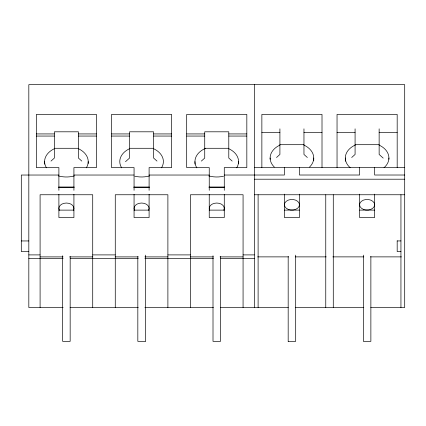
<?xml version="1.0" encoding="UTF-8"?>
<svg xmlns="http://www.w3.org/2000/svg" width="426" height="426" viewBox="0 0 426 426"><rect width="100%" height="100%" fill="white"/><g stroke="black" fill="none" stroke-linecap="round" stroke-linejoin="round"><path stroke-width="0.64" d="M50.992 161.087L54.379 158.051L54.379 131.804L78.432 131.804L78.432 158.051L81.819 161.087M125.494 161.694L129.552 158.051L129.552 131.804L153.61 131.804L153.61 158.051L156.992 161.087M201.349 161.087L204.73 158.051L204.73 131.804L228.789 131.804L228.789 158.051L232.17 161.087M276.522 157.498L279.909 154.457L279.909 128.844M351.7 157.498L355.082 154.457L355.082 128.844M261.862 132.465L279.909 132.465M303.962 132.465L322.008 132.465M337.041 132.465L355.082 132.465M379.14 132.465L397.181 132.465M36.338 133.929L54.379 133.929M78.432 133.929L96.478 133.929M111.511 133.929L129.552 133.929M153.61 133.929L171.651 133.929M186.689 133.929L204.73 133.929M228.789 133.929L246.83 133.929M36.338 136.059L54.379 136.059M78.432 136.059L96.478 136.059M111.511 136.059L129.552 136.059M153.61 136.059L171.651 136.059M186.689 136.059L204.73 136.059M228.789 136.059L246.83 136.059M279.909 144.691L303.962 144.691M355.082 144.691L379.14 144.691M54.379 148.285L78.432 148.285M129.552 148.285L153.61 148.285M204.73 148.285L228.789 148.285M254.349 167.535L404.7 167.535M58.889 175.033L21.3 175.033L21.3 251.58L28.819 251.58M73.922 175.033L134.062 175.033M149.1 175.033L209.241 175.033M224.278 175.033L284.419 175.017L284.419 167.572M404.7 175.017L374.63 175.017L374.63 167.572M254.349 179.202L404.7 179.202M58.586 187.089L74.225 187.089M133.764 187.089L149.398 187.089M208.942 187.089L224.577 187.089M58.756 187.238L74.055 187.238M133.929 187.238L149.233 187.238M209.107 187.238L224.411 187.238M254.349 194.757L404.7 194.757M284.419 210.103L299.451 210.103M359.592 210.103L374.63 210.103M58.889 210.119L73.922 210.119M134.062 210.119L149.1 210.119M209.241 210.119L224.278 210.119M21.3 240.951L28.819 240.951M397.181 240.93L400.941 240.93M400.941 251.564L397.181 251.564L397.181 240.802M28.819 254.897L40.092 254.897M92.719 254.897L115.27 254.897M167.892 254.897L190.449 254.897M243.07 254.897L254.349 254.897M40.028 256.899L63.107 256.899M69.704 256.899L92.783 256.899M115.206 256.899L138.285 256.899M144.877 256.899L167.961 256.899M190.379 256.899L213.463 256.899M220.056 256.899L243.134 256.899M257.645 256.878L288.636 256.878M295.234 256.878L326.225 256.878M332.823 256.878L363.815 256.878M370.407 256.878L401.404 256.878M28.819 258.657L63.117 258.657M70.354 258.657L138.296 258.657M144.872 258.657L213.469 258.657M220.705 258.657L254.349 258.657M63.117 307.524L28.819 307.524L28.819 84.667L404.7 84.646L404.7 307.524L370.769 307.524M70.066 307.524L138.296 307.524M144.872 307.524L213.469 307.524M220.418 307.524L288.274 307.524M295.25 307.524L363.793 307.524M145.33 341.354L137.832 341.354L137.822 256.447M288.184 341.354L295.687 341.354L295.692 255.121M383.198 158.105L379.14 154.457L379.14 128.844M307.348 157.498L303.962 154.457L303.962 128.844M400.941 194.757L400.941 307.524M397.181 167.572L397.181 114.418L337.041 114.418L337.041 167.572M388.911 157.982L388.911 159.271M374.63 194.155L374.63 217.542L359.592 217.542L359.592 194.155M370.87 256.447L370.87 341.354L363.362 341.354L363.351 255.121M359.592 167.572L359.592 175.017L299.451 175.017L299.451 167.572M345.31 157.982L345.31 161.204M333.281 194.757L333.281 307.524M325.762 194.757L325.762 307.524M322.008 167.572L322.008 114.418L261.862 114.418L261.862 167.572M313.738 157.982L313.738 160.559M299.451 194.155L299.451 217.542L284.419 217.542L284.419 194.155M288.178 256.447L288.178 341.354M270.132 157.982L270.132 159.271M258.108 194.757L258.108 307.524M254.349 84.646L254.349 307.524M243.07 307.524L243.07 194.757L190.449 194.757L190.449 307.524M238.56 161.571L238.56 163.504M224.278 190.315L224.278 167.594L246.83 167.594L246.83 114.434L186.689 114.434L186.689 167.594L209.241 167.594L209.241 190.315M224.278 194.304L224.278 217.558L209.241 217.558L209.241 194.304M220.519 256.447L220.519 341.354L213.011 341.354L213 255.781M194.959 161.571L194.959 164.148M167.892 307.524L167.892 194.757L115.27 194.757L115.27 307.524M149.1 190.315L149.1 167.594L171.651 167.594L171.651 114.434L111.511 114.434L111.511 167.594L134.062 167.594L134.062 190.315M149.1 194.304L149.1 217.558L134.062 217.558L134.062 194.304M145.341 255.121L145.341 341.354M92.719 307.524L92.719 194.757L40.092 194.757L40.092 307.524M88.209 161.571L88.209 163.504M73.922 190.315L73.922 167.594L96.478 167.594L96.478 114.434L36.338 114.434L36.338 167.594L58.889 167.594L58.889 190.315M73.922 194.304L73.922 217.558L58.889 217.558L58.889 194.304M70.162 256.447L70.162 341.354L62.659 341.354L62.649 255.781M44.602 161.571L44.602 164.148M153.514 148.669A21.801 15.416 0 0 1 161.497 167.844M149.542 175.922A21.801 15.416 0 0 1 134.845 176.236M121.666 167.844A21.801 15.416 0 0 1 129.653 148.669M134.52 210.172A7.519 5.314 0 0 1 141.581 203.037A7.519 5.314 0 0 1 148.647 210.172M228.767 148.706A21.801 15.416 0 0 1 236.675 167.844M223.496 176.236A21.801 15.416 0 0 1 208.799 175.922M196.844 167.844A21.801 15.416 0 0 1 205.3 148.456M209.693 210.172A7.519 5.314 0 0 1 216.759 203.037A7.519 5.314 0 0 1 223.826 210.172M78.336 148.669A21.801 15.416 0 0 1 86.324 167.844M74.369 175.922A21.801 15.416 0 0 1 58.442 175.922M46.487 167.844A21.801 15.416 0 0 1 54.475 148.669M59.342 210.172A7.519 5.314 0 0 1 66.408 203.037A7.519 5.314 0 0 1 73.469 210.172M379.119 145.112A21.801 15.416 0 0 1 384.034 167.7M350.188 167.7A21.801 15.416 0 0 1 355.651 144.867M303.946 145.112A21.801 15.416 0 0 1 309.574 167.04M274.296 167.04A21.801 15.416 0 0 1 279.93 145.112M363.351 209.363A7.519 5.314 0 0 0 374.63 204.757A7.519 5.314 0 0 0 363.351 200.156A7.519 5.314 0 0 0 363.351 209.363M288.178 209.363A7.519 5.314 0 0 0 299.451 204.757A7.519 5.314 0 0 0 288.178 200.156A7.519 5.314 0 0 0 288.178 209.363"/></g></svg>
